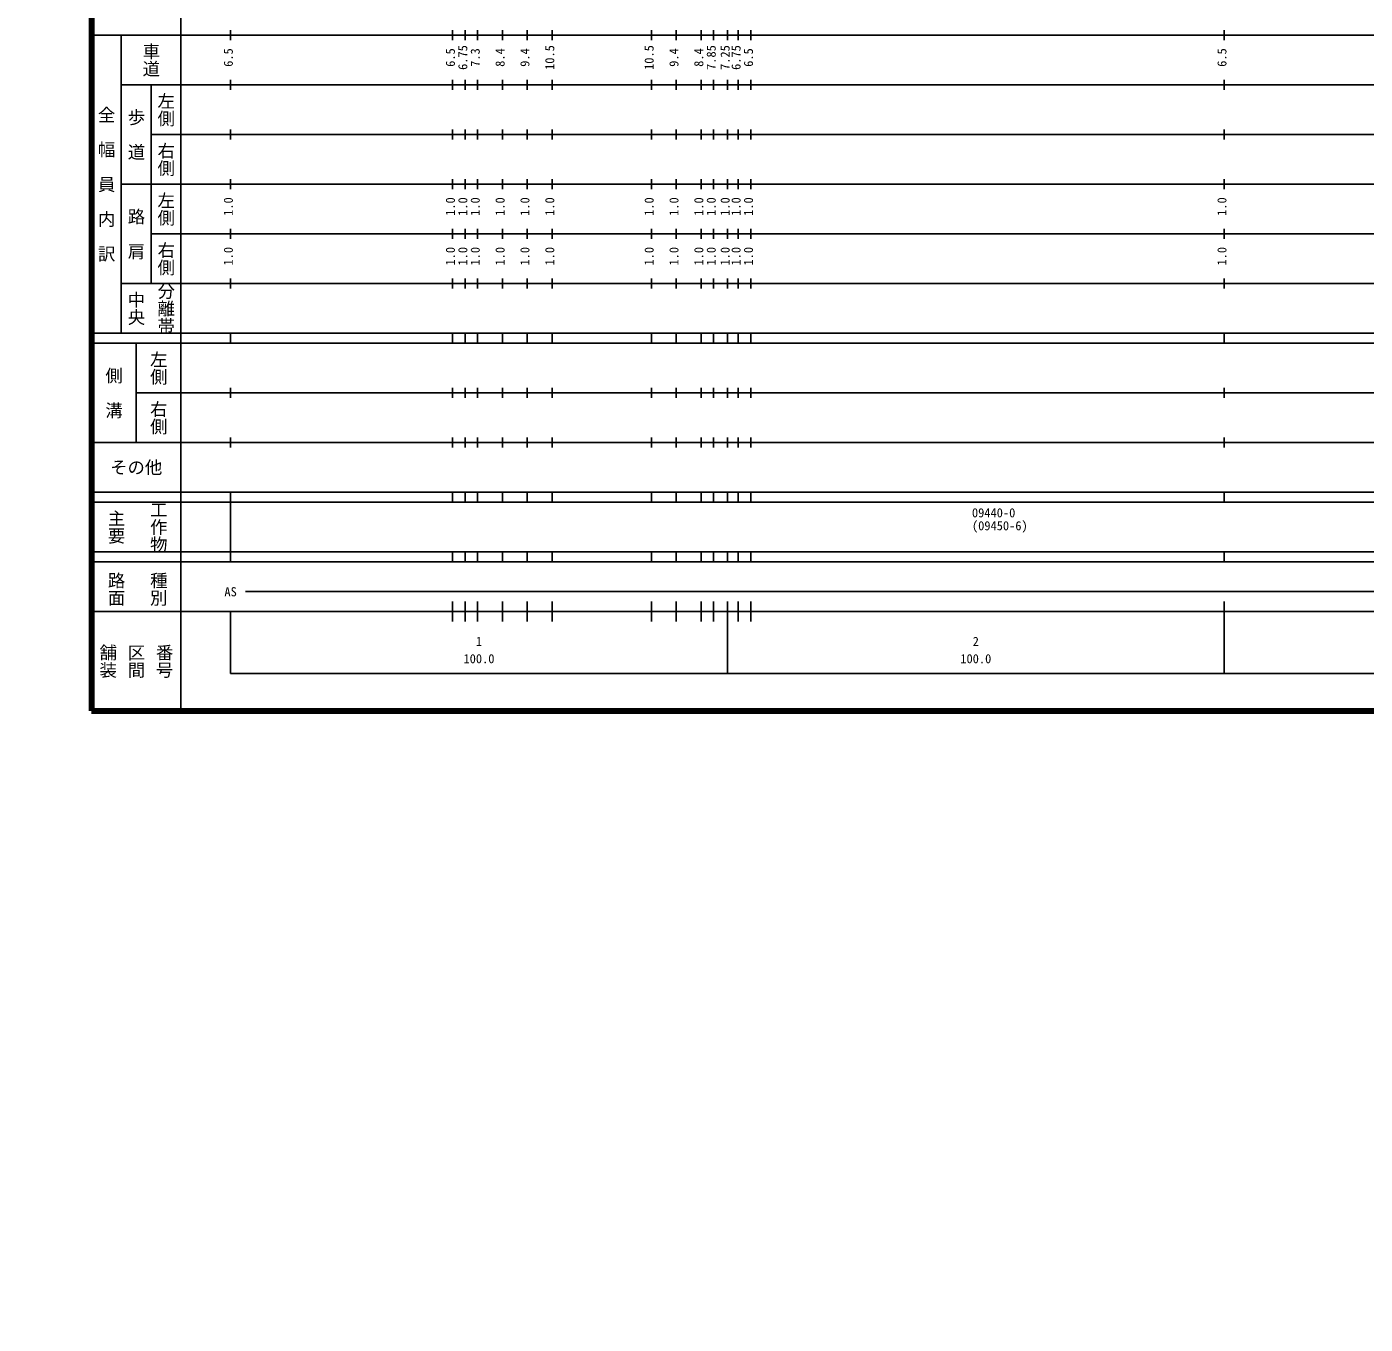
# Model space of a CAD drawing. Units: millimetres, scale not verified. Extents: x -622642 to 680000, y -103464 to 867584.
# Drawn here: x 26974 to 296387, y -103464 to 157691 of the extents above; entities that cross this region are included whole.
import ezdxf
from ezdxf.enums import TextEntityAlignment as Align

# ---------------------------------------------------------------- set-up
doc = ezdxf.new("R2010")
doc.units = ezdxf.units.MM
doc.header["$LTSCALE"] = 1000
for name, color, linetype, lineweight in [('M-BGD', 7, 'Continuous', 25), ('M-TTL', 7, 'Continuous', 140), ('M-TTL-BAND', 7, 'Continuous', 25)]:
    doc.layers.add(name, color=color, linetype=linetype, lineweight=lineweight)
doc.styles.add('@ＭＳ ゴシック', font='')
doc.styles.add('ＭＳ ゴシック', font='')
doc.styles.get('@ＭＳ ゴシック').set_extended_font_data('@MS Gothic')
doc.styles.get('ＭＳ ゴシック').set_extended_font_data('MS Gothic')

msp = doc.modelspace()

# ---------------------------------------------------------------- linework, layer by layer
at = {"layer": 'M-BGD'}
msp.add_arc((-137118, 382060), 485524, 349.53096, 349.53096, dxfattribs=at)
at = {"layer": 'M-TTL', "color": 2}
for p, q in [((40000, 380000), (40000, 20000)), ((40000, 20000), (680000, 20000))]:
    msp.add_line(p, q, dxfattribs=at)
at = {"layer": 'M-TTL-BAND'}
for p, q in [((58000, 370000), (58000, 20000)), ((68000, 155000), (68000, 157000)), ((112700, 155000), (112700, 157000)), ((115200, 155000), (115200, 157000)), ((117700, 155000), (117700, 157000)), ((122700, 155000), (122700, 157000)), ((127700, 155000), (127700, 157000)), ((132700, 155000), (132700, 157000)), ((152700, 155000), (152700, 157000)), ((157700, 155000), (157700, 157000)), ((162700, 155000), (162700, 157000)), ((165200, 155000), (165200, 157000)), ((168000, 155000), (168000, 157000)), ((170200, 155000), (170200, 157000)), ((172700, 155000), (172700, 157000)), ((268000, 155000), (268000, 157000)), ((40000, 156000), (579000, 156000)), ((46000, 96000), (46000, 156000)), ((46000, 146000), (579000, 146000)), ((52000, 146000), (52000, 106000)), ((68000, 145000), (68000, 147000)), ((112700, 145000), (112700, 147000)), ((115200, 145000), (115200, 147000)), ((117700, 145000), (117700, 147000)), ((122700, 145000), (122700, 147000)), ((127700, 145000), (127700, 147000)), ((132700, 145000), (132700, 147000)), ((152700, 145000), (152700, 147000)), ((157700, 145000), (157700, 147000)), ((162700, 145000), (162700, 147000)), ((165200, 145000), (165200, 147000)), ((168000, 145000), (168000, 147000)), ((170200, 145000), (170200, 147000)), ((172700, 145000), (172700, 147000)), ((268000, 145000), (268000, 147000)), ((52000, 136000), (579000, 136000)), ((68000, 135000), (68000, 137000)), ((112700, 135000), (112700, 137000)), ((115200, 135000), (115200, 137000)), ((117700, 135000), (117700, 137000)), ((122700, 135000), (122700, 137000)), ((127700, 135000), (127700, 137000)), ((132700, 135000), (132700, 137000)), ((152700, 135000), (152700, 137000)), ((157700, 135000), (157700, 137000)), ((162700, 135000), (162700, 137000)), ((165200, 135000), (165200, 137000)), ((168000, 135000), (168000, 137000)), ((170200, 135000), (170200, 137000)), ((172700, 135000), (172700, 137000)), ((268000, 135000), (268000, 137000)), ((68000, 125000), (68000, 127000)), ((112700, 125000), (112700, 127000)), ((115200, 125000), (115200, 127000)), ((117700, 125000), (117700, 127000)), ((122700, 125000), (122700, 127000)), ((127700, 125000), (127700, 127000)), ((132700, 125000), (132700, 127000)), ((152700, 125000), (152700, 127000)), ((157700, 125000), (157700, 127000)), ((162700, 125000), (162700, 127000)), ((165200, 125000), (165200, 127000)), ((168000, 125000), (168000, 127000)), ((170200, 125000), (170200, 127000)), ((172700, 125000), (172700, 127000)), ((268000, 125000), (268000, 127000)), ((46000, 126000), (579000, 126000)), ((52000, 116000), (579000, 116000)), ((68000, 115000), (68000, 117000)), ((112700, 115000), (112700, 117000)), ((115200, 115000), (115200, 117000)), ((117700, 115000), (117700, 117000)), ((122700, 115000), (122700, 117000)), ((127700, 115000), (127700, 117000)), ((132700, 115000), (132700, 117000)), ((152700, 115000), (152700, 117000)), ((157700, 115000), (157700, 117000)), ((162700, 115000), (162700, 117000)), ((165200, 115000), (165200, 117000)), ((168000, 115000), (168000, 117000)), ((170200, 115000), (170200, 117000)), ((172700, 115000), (172700, 117000)), ((268000, 115000), (268000, 117000)), ((46000, 106000), (579000, 106000)), ((68000, 105000), (68000, 107000)), ((112700, 105000), (112700, 107000)), ((115200, 105000), (115200, 107000)), ((117700, 105000), (117700, 107000)), ((122700, 105000), (122700, 107000)), ((127700, 105000), (127700, 107000)), ((132700, 105000), (132700, 107000)), ((152700, 105000), (152700, 107000)), ((157700, 105000), (157700, 107000)), ((162700, 105000), (162700, 107000)), ((165200, 105000), (165200, 107000)), ((168000, 105000), (168000, 107000)), ((170200, 105000), (170200, 107000)), ((172700, 105000), (172700, 107000)), ((268000, 105000), (268000, 107000)), ((40000, 96000), (579000, 96000)), ((68000, 94000), (68000, 96000)), ((112700, 94000), (112700, 96000)), ((115200, 94000), (115200, 96000)), ((117700, 94000), (117700, 96000)), ((122700, 94000), (122700, 96000)), ((127700, 94000), (127700, 96000)), ((132700, 94000), (132700, 96000)), ((152700, 94000), (152700, 96000)), ((157700, 94000), (157700, 96000)), ((162700, 94000), (162700, 96000)), ((165200, 94000), (165200, 96000)), ((168000, 94000), (168000, 96000)), ((170200, 94000), (170200, 96000)), ((172700, 94000), (172700, 96000)), ((268000, 94000), (268000, 96000)), ((40000, 94000), (579000, 94000)), ((49000, 94000), (49000, 74000)), ((49000, 84000), (579000, 84000)), ((68000, 83000), (68000, 85000)), ((112700, 83000), (112700, 85000)), ((115200, 83000), (115200, 85000)), ((117700, 83000), (117700, 85000)), ((122700, 83000), (122700, 85000)), ((127700, 83000), (127700, 85000)), ((132700, 83000), (132700, 85000)), ((152700, 83000), (152700, 85000)), ((157700, 83000), (157700, 85000)), ((162700, 83000), (162700, 85000)), ((165200, 83000), (165200, 85000)), ((168000, 83000), (168000, 85000)), ((170200, 83000), (170200, 85000)), ((172700, 83000), (172700, 85000)), ((268000, 83000), (268000, 85000)), ((40000, 74000), (579000, 74000)), ((68000, 73000), (68000, 75000)), ((112700, 73000), (112700, 75000)), ((115200, 73000), (115200, 75000)), ((117700, 73000), (117700, 75000)), ((122700, 73000), (122700, 75000)), ((127700, 73000), (127700, 75000)), ((132700, 73000), (132700, 75000)), ((152700, 73000), (152700, 75000)), ((157700, 73000), (157700, 75000)), ((162700, 73000), (162700, 75000)), ((165200, 73000), (165200, 75000)), ((168000, 73000), (168000, 75000)), ((170200, 73000), (170200, 75000)), ((172700, 73000), (172700, 75000)), ((268000, 73000), (268000, 75000)), ((40000, 64000), (579000, 64000)), ((40000, 62000), (579000, 62000)), ((68000, 62000), (68000, 64000)), ((68000, 52000), (68000, 62000)), ((112700, 62000), (112700, 64000)), ((115200, 62000), (115200, 64000)), ((117700, 62000), (117700, 64000)), ((122700, 62000), (122700, 64000)), ((127700, 62000), (127700, 64000)), ((132700, 62000), (132700, 64000)), ((152700, 62000), (152700, 64000)), ((157700, 62000), (157700, 64000)), ((162700, 62000), (162700, 64000)), ((165200, 62000), (165200, 64000)), ((168000, 62000), (168000, 64000)), ((170200, 62000), (170200, 64000)), ((172700, 62000), (172700, 64000)), ((268000, 62000), (268000, 64000)), ((40000, 52000), (579000, 52000)), ((68000, 50000), (68000, 52000)), ((112700, 50000), (112700, 52000)), ((115200, 50000), (115200, 52000)), ((117700, 50000), (117700, 52000)), ((122700, 50000), (122700, 52000)), ((127700, 50000), (127700, 52000)), ((132700, 50000), (132700, 52000)), ((152700, 50000), (152700, 52000)), ((157700, 50000), (157700, 52000)), ((162700, 50000), (162700, 52000)), ((165200, 50000), (165200, 52000)), ((168000, 50000), (168000, 52000)), ((170200, 50000), (170200, 52000)), ((172700, 50000), (172700, 52000)), ((268000, 50000), (268000, 52000)), ((40000, 50000), (579000, 50000)), ((71000, 44000), (565000, 44000)), ((112700, 38000), (112700, 42000)), ((115200, 38000), (115200, 42000)), ((117700, 38000), (117700, 42000)), ((122700, 38000), (122700, 42000)), ((127700, 38000), (127700, 42000)), ((132700, 38000), (132700, 42000)), ((152700, 38000), (152700, 42000)), ((157700, 38000), (157700, 42000)), ((162700, 38000), (162700, 42000)), ((165200, 38000), (165200, 42000)), ((168000, 27500), (168000, 42000)), ((170200, 38000), (170200, 42000)), ((172700, 38000), (172700, 42000)), ((268000, 27500), (268000, 42000)), ((40000, 40000), (579000, 40000)), ((68000, 40000), (68000, 27500)), ((68000, 27500), (579000, 27500))]:
    msp.add_line(p, q, dxfattribs=at)

# ---------------------------------------------------------------- texts
at = {"layer": 'M-TTL', "style": 'ＭＳ ゴシック'}
msp.add_text('(09450-6)', height=1833, dxfattribs=at).set_placement((217225, 55796), align=Align.BOTTOM_LEFT)
at = {"layer": 'M-TTL-BAND', "style": '@ＭＳ ゴシック'}
for s, p in [('車道', (52000, 151000)), ('左側', (55000, 141000)), ('全\u3000幅\u3000員\u3000内\u3000訳', (43000, 126000)), ('歩\u3000道', (49000, 136000)), ('右側', (55000, 131000)), ('左側', (55000, 121000)), ('路\u3000肩', (49000, 116000)), ('右側', (55000, 111000)), ('分離帯', (55000, 101000)), ('中央', (49000, 101000)), ('左側', (53500, 89000)), ('側\u3000溝', (44500, 84000)), ('右側', (53500, 79000)), ('主要', (45000, 57000)), ('工作物', (53500, 57000)), ('路面', (45000, 44500)), ('種別', (53500, 44500)), ('舗装', (43333, 30000)), ('区間', (49000, 30000)), ('番号', (54667, 30000))]:
    msp.add_text(s, height=2566, rotation=270, dxfattribs=at).set_placement(p, align=Align.MIDDLE_CENTER)
at = {"layer": 'M-TTL-BAND', "style": 'ＭＳ ゴシック'}
for s, p in [('6.75', (116200, 151500)), ('10.5', (133700, 151500)), ('10.5', (153700, 151500)), ('7.85', (166200, 151500)), ('7.25', (169000, 151500)), ('6.75', (171200, 151500)), ('6.5', (69000, 151500)), ('6.5', (113700, 151500)), ('7.3', (118700, 151500)), ('8.4', (123700, 151500)), ('9.4', (128700, 151500)), ('9.4', (158700, 151500)), ('8.4', (163700, 151500)), ('6.5', (173700, 151500)), ('6.5', (269000, 151500)), ('1.0', (69000, 121500)), ('1.0', (113700, 121500)), ('1.0', (116200, 121500)), ('1.0', (118700, 121500)), ('1.0', (123700, 121500)), ('1.0', (128700, 121500)), ('1.0', (133700, 121500)), ('1.0', (153700, 121500)), ('1.0', (158700, 121500)), ('1.0', (163700, 121500)), ('1.0', (166200, 121500)), ('1.0', (169000, 121500)), ('1.0', (171200, 121500)), ('1.0', (173700, 121500)), ('1.0', (269000, 121500)), ('1.0', (69000, 111500)), ('1.0', (113700, 111500)), ('1.0', (116200, 111500)), ('1.0', (118700, 111500)), ('1.0', (123700, 111500)), ('1.0', (128700, 111500)), ('1.0', (133700, 111500)), ('1.0', (153700, 111500)), ('1.0', (158700, 111500)), ('1.0', (163700, 111500)), ('1.0', (166200, 111500)), ('1.0', (169000, 111500)), ('1.0', (171200, 111500)), ('1.0', (173700, 111500)), ('1.0', (269000, 111500))]:
    msp.add_text(s, height=1833, rotation=90, dxfattribs=at).set_placement(p, align=Align.BOTTOM_CENTER)
msp.add_text('その他', height=2566, dxfattribs=at).set_placement((49000, 69000), align=Align.MIDDLE_CENTER)
msp.add_text('09440-0', height=1833, dxfattribs=at).set_placement((217225, 58405), align=Align.BOTTOM_LEFT)
for s, p in [('AS', (68000, 42500)), ('1', (118000, 32523)), ('2', (218000, 32523)), ('100.0', (118000, 29033)), ('100.0', (218000, 29033))]:
    msp.add_text(s, height=1833, dxfattribs=at).set_placement(p, align=Align.BOTTOM_CENTER)

doc.saveas('drawing.dxf')
